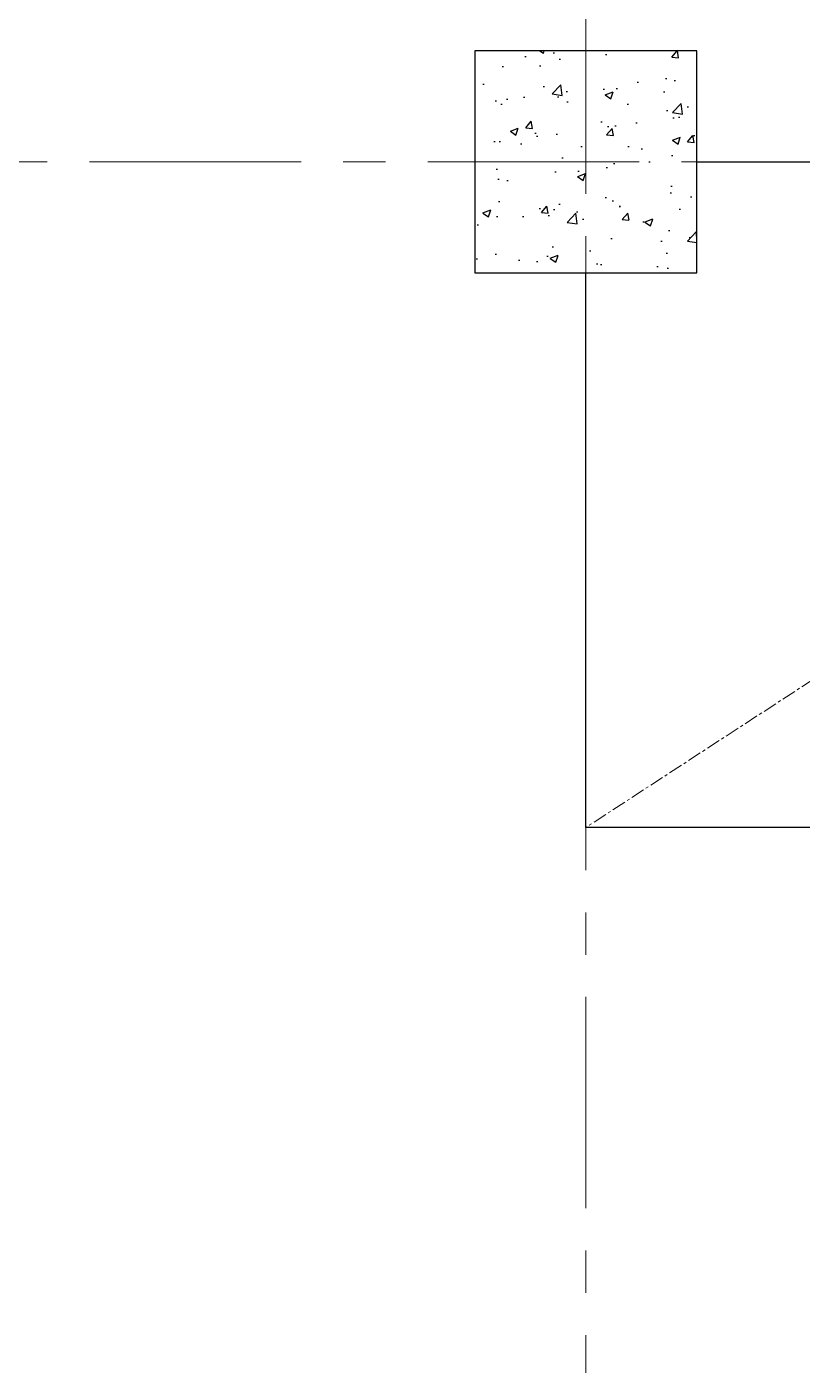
# Model space of a CAD drawing. Header units: millimetres. Extents: x 3220 to 226993, y 817 to 176024.
# Drawn here: x 15041 to 16787, y 165080 to 168096 of the extents above; entities that cross this region are included whole.
import ezdxf

# ---------------------------------------------------------------- set-up
doc = ezdxf.new("R2010")
doc.units = ezdxf.units.MM
doc.linetypes.add('AXES', pattern=[50.8, 31.75, -6.35, 6.35, -6.35])
doc.layers.add('Axe', color=1, linetype='AXES', lineweight=9)

# ---------------------------------------------------------------- blocks, each defined once
blk = doc.blocks.new("SYST7ME D'AXE")
at = {"layer": 'Axe', "ltscale": 15}
for p, q in [((9000, 18500), (9000, -6500)), ((-500, 12000), (15500, 12000))]:
    blk.add_line(p, q, dxfattribs=at)
blk = doc.blocks.new('Level -3.5 et0m')
h = blk.add_hatch()
h.set_pattern_fill('AR-CONC', color=256)
h.set_pattern_definition([(50, (-169579.41, -95209.63), (182.18467, -15.93909), [19.05, -209.55]), (355, (-169579.4, -95209.63), (-35.24342, 191.05685), [15.24, -167.64058]), (100.45144, (-169564.23, -95210.96), (146.94125, 175.11775), [16.19001, -178.09024]), (46.1842, (-169579.4, -95158.83), (271.07904, -42.04233), [28.575, -314.325]), (96.63556, (-169556.82, -95162.33), (237.40413, 247.42612), [24.28502, -267.1356]), (351.18415, (-169579.4, -95158.83), (237.40413, 247.42612), [22.85997, -251.45973]), (21, (-169554.01, -95171.53), (151.61439, -102.2652), [19.05, -209.55]), (326, (-169554, -95171.53), (61.80203, 184.18797), [15.24, -167.64]), (71.45144, (-169541.37, -95180.05), (213.41642, 81.92277), [16.19001, -178.08994]), (37.5, (-169579.41, -95209.63), (3.088603, 84.555039), [0, -165.608, 0, -170.18, 0, -168.275]), (7.5, (-169579.41, -95209.63), (66.819663, 100.180575), [0, -97.028, 0, -161.798, 0, -64.135]), (327.5, (-169636.05, -95209.63), (135.590595, -5.728744), [0, -63.5, 0, -198.12, 0, -262.89]), (317.5, (-169661.45, -95209.63), (148.12918, 25.42649), [0, -82.55, 0, -131.572, 0, -186.69])])
h.paths.add_polyline_path([(9000, -5750), (8750, -5750), (8750, -6000), (9000, -6000)])
h.paths.add_polyline_path([(9250, -5750), (9000, -5750), (9000, -6000), (9250, -6000)])
h.paths.add_polyline_path([(9250, -6000), (9000, -6000), (9000, -6250), (9250, -6250)])
h.paths.add_polyline_path([(9000, -6000), (8750, -6000), (8750, -6250), (9000, -6250)])
blk.add_lwpolyline([(8750, -6250), (9250, -6250), (9250, -5750), (8750, -5750)], close=True)
blk.add_lwpolyline([(9250, -6000), (11300, -6000), (11300, -7500), (9000, -7500), (9000, -6250)])
at = {"layer": 'Axe', "color": 4}
blk.add_line((11300, -6000), (9000, -7500), dxfattribs=at)
blk.add_blockref("SYST7ME D'AXE", (0, -18000))

msp = doc.modelspace()

# ---------------------------------------------------------------- block references
msp.add_blockref('Level -3.5 et0m', (7300, 173791.8))

doc.saveas('drawing.dxf')
